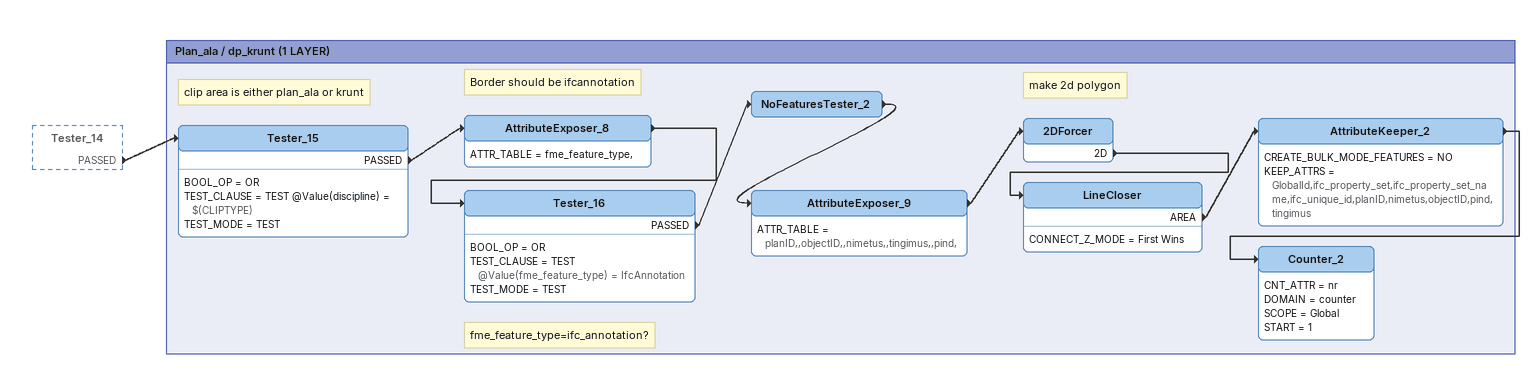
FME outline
Tester_14 [outside]
    PASSED -> Tester_15

Bookmark: Plan_ala / dp_krunt (1 LAYER)
Note: clip area is either plan_ala or krunt
Tester_15
    BOOL_OP = OR
    TEST_CLAUSE = TEST @Value(discipline) = $(CLIPTYPE)
    TEST_MODE = TEST
    PASSED -> AttributeExposer_8
Note: Border should be ifcannotation
AttributeExposer_8
    ATTR_TABLE = fme_feature_type,
    -> Tester_16
Note: fme_feature_type=ifc_annotation?
Tester_16
    BOOL_OP = OR
    TEST_CLAUSE = TEST @Value(fme_feature_type) = IfcAnnotation
    TEST_MODE = TEST
    PASSED -> NoFeaturesTester_2
NoFeaturesTester_2
    -> AttributeExposer_9
AttributeExposer_9
    ATTR_TABLE = planID,,objectID,,nimetus,,tingimus,,pind,
    -> 2DForcer
Note: make 2d polygon
2DForcer
    2D -> LineCloser
LineCloser
    CONNECT_Z_MODE = First Wins
    AREA -> AttributeKeeper_2
AttributeKeeper_2
    CREATE_BULK_MODE_FEATURES = NO
    KEEP_ATTRS = GlobalId,ifc_property_set,ifc_property_set_name,ifc_unique_id,planID,nimetus,objectID,pind,tingimus
    -> Counter_2
Counter_2
    CNT_ATTR = nr
    DOMAIN = counter
    SCOPE = Global
    START = 1
